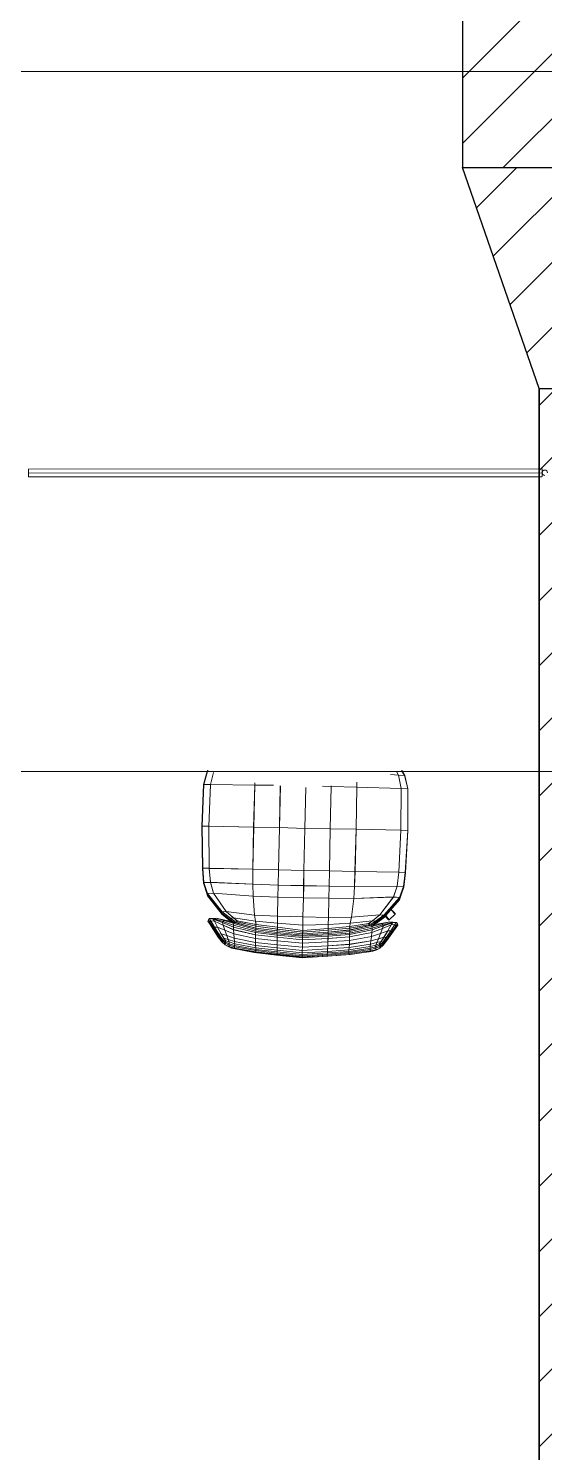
# Model space of a CAD drawing. Header units: millimetres. Extents: x -81374 to 485233, y -39075 to 157313.
# Drawn here: x 35013 to 36065, y -27478 to -24578 of the extents above; entities that cross this region are included whole.
import ezdxf
from ezdxf.enums import TextEntityAlignment as Align

# ---------------------------------------------------------------- set-up
doc = ezdxf.new("R2010")
doc.units = ezdxf.units.MM
doc.layers.add('G-IMPT', color=8, linetype='Continuous', lineweight=5)
doc.layers.add('M-HVAC ELLIPTICAL DUCT', color=6, linetype='Continuous')
doc.layers.add('M-HVAC-INSULATION', color=8, linetype='Continuous')
doc.styles.get("Standard").update_dxf_attribs({"font": 'arial.ttf'})
pattern_1 = [(45, (496839.4, -83091.07), (-66.29126, 66.29126), [])]

# ---------------------------------------------------------------- blocks, each defined once
blk = doc.blocks.new('floor plan 1')
at = {"layer": 'G-IMPT', "color": 8, "ltscale": 500}
for p, q in [((22455.4, -12618.1), (22501.6, -12611.5)), ((22455.4, -12618.1), (22463.6, -12617)), ((22460.9, -12621.3), (22504.7, -12615.3)), ((22504.8, -12613.1), (22461.1, -12618.7)), ((22463.6, -12617), (22461.1, -12618.7)), ((22504, -12611.6), (22463.6, -12617)), ((22501.6, -12611.5), (22547.1, -12608)), ((22501.6, -12611.5), (22504, -12611.6)), ((22504, -12611.6), (22548.2, -12608.1)), ((22504, -12611.6), (22504.8, -12613.1)), ((22504.5, -12617.6), (22548.3, -12614.5)), ((22504.5, -12617.6), (22504.7, -12615.3)), ((22504.7, -12615.3), (22548.5, -12612)), ((22504.7, -12615.3), (22504.8, -12613.1)), ((22504.8, -12613.1), (22548.5, -12609.7)), ((22547.1, -12608), (22599.7, -12604.5)), ((22547.1, -12608), (22548.2, -12608.1)), ((22548.1, -12617.7), (22548.3, -12614.5)), ((22599.5, -12614.8), (22548.1, -12617.7)), ((22548.2, -12608.1), (22599.7, -12604.5)), ((22548.2, -12608.1), (22548.5, -12609.7)), ((22548.3, -12614.5), (22599.6, -12611.4)), ((22548.3, -12614.5), (22548.5, -12612)), ((22599.7, -12606.2), (22548.5, -12609.7)), ((22599.6, -12608.7), (22548.5, -12612)), ((22548.5, -12612), (22548.5, -12609.7)), ((22599.4, -12619.7), (22599.5, -12614.8)), ((22599.5, -12614.8), (22599.6, -12611.4)), ((22599.5, -12614.8), (22650.7, -12619.9)), ((22599.6, -12608.7), (22599.7, -12606.2)), ((22599.6, -12611.4), (22599.6, -12608.7)), ((22599.6, -12608.7), (22650.6, -12614.2)), ((22599.6, -12611.4), (22650.6, -12616.6)), ((22599.7, -12604.5), (22652.1, -12610.2)), ((22599.7, -12604.5), (22599.7, -12606.2)), ((22599.7, -12604.5), (22651, -12610.3)), ((22599.7, -12606.2), (22650.6, -12611.8)), ((22651, -12610.3), (22650.6, -12611.8)), ((22650.6, -12614.2), (22650.6, -12611.8)), ((22694.2, -12617), (22650.6, -12611.8)), ((22694.2, -12619.3), (22650.6, -12614.2)), ((22650.6, -12616.6), (22650.6, -12614.2)), ((22650.7, -12619.9), (22650.6, -12616.6)), ((22694.3, -12621.6), (22650.6, -12616.6)), ((22652.1, -12610.2), (22651, -12610.3)), ((22695, -12615.6), (22651, -12610.3)), ((22697.5, -12615.6), (22652.1, -12610.2)), ((22695, -12615.6), (22694.2, -12617)), ((22694.2, -12619.3), (22694.2, -12617)), ((22737.5, -12624.5), (22694.2, -12617)), ((22697.5, -12615.6), (22695, -12615.6)), ((22695, -12615.6), (22735.2, -12622.8)), ((22697.5, -12615.6), (22743.3, -12624.1)), ((22427.2, -12639.7), (22416.8, -12654.1)), ((22427.2, -12642.8), (22417.2, -12657.1)), ((22418.7, -12659.7), (22428.2, -12645.6)), ((22427.2, -12639.7), (22434.8, -12630.2)), ((22427.2, -12642.8), (22434.8, -12633.3)), ((22427.2, -12642.8), (22427.2, -12639.7)), ((22428.2, -12645.6), (22427.2, -12642.8)), ((22428.2, -12645.6), (22435.2, -12636.3)), ((22432.8, -12646.4), (22428.2, -12645.6)), ((22432.8, -12646.4), (22438.6, -12637.7)), ((22444.2, -12643.4), (22432.8, -12646.4)), ((22441.6, -12624.4), (22434.8, -12630.2)), ((22441.6, -12627.5), (22434.8, -12633.3)), ((22434.8, -12633.3), (22434.8, -12630.2)), ((22435.2, -12636.3), (22434.8, -12633.3)), ((22441.8, -12630.6), (22435.2, -12636.3)), ((22438.6, -12637.7), (22435.2, -12636.3)), ((22443, -12632.9), (22438.6, -12637.7)), ((22447.5, -12635.7), (22438.6, -12637.7)), ((22439.7, -12654.4), (22444.2, -12643.4)), ((22449.8, -12621), (22441.6, -12624.4)), ((22447.8, -12621.1), (22441.6, -12624.4)), ((22449.7, -12623.9), (22441.6, -12627.5)), ((22441.6, -12627.5), (22441.6, -12624.4)), ((22441.8, -12630.6), (22441.6, -12627.5)), ((22449.8, -12626.8), (22441.8, -12630.6)), ((22443, -12632.9), (22441.8, -12630.6)), ((22449.3, -12630.5), (22443, -12632.9)), ((22444.2, -12643.4), (22447.5, -12635.7)), ((22459.7, -12639), (22444.2, -12643.4)), ((22447.5, -12635.7), (22449.3, -12630.5)), ((22460.6, -12632.2), (22447.5, -12635.7)), ((22447.8, -12621.1), (22455.4, -12618.1)), ((22449.3, -12630.5), (22449.8, -12626.8)), ((22461.1, -12627.3), (22449.3, -12630.5)), ((22449.7, -12623.9), (22449.8, -12621)), ((22460.9, -12621.3), (22449.7, -12623.9)), ((22449.8, -12626.8), (22449.7, -12623.9)), ((22455.4, -12618.1), (22449.8, -12621)), ((22461.1, -12618.7), (22449.8, -12621)), ((22461.1, -12623.9), (22449.8, -12626.8)), ((22458.5, -12647.7), (22459.7, -12639)), ((22503.1, -12639.9), (22458.5, -12647.7)), ((22459.7, -12639), (22503.4, -12632)), ((22459.7, -12639), (22460.6, -12632.2)), ((22503.8, -12625.6), (22460.6, -12632.2)), ((22460.6, -12632.2), (22461.1, -12627.3)), ((22460.9, -12621.3), (22461.1, -12618.7)), ((22461.1, -12623.9), (22460.9, -12621.3)), ((22504.5, -12617.6), (22461.1, -12623.9)), ((22461.1, -12627.3), (22504.3, -12620.8)), ((22461.1, -12627.3), (22461.1, -12623.9)), ((22503, -12647.1), (22503.1, -12639.9)), ((22503, -12647.1), (22547, -12644.1)), ((22503.1, -12639.9), (22503.4, -12632)), ((22503.1, -12639.9), (22547.2, -12636.9)), ((22503.4, -12632), (22503.8, -12625.6)), ((22503.4, -12632), (22547.4, -12628.9)), ((22503.8, -12625.6), (22504.3, -12620.8)), ((22503.8, -12625.6), (22547.8, -12622.6)), ((22504.3, -12620.8), (22504.5, -12617.6)), ((22504.3, -12620.8), (22548.1, -12617.7)), ((22547, -12644.1), (22546.9, -12648.6)), ((22546.9, -12648.6), (22598.8, -12645.7)), ((22547, -12644.1), (22547.2, -12636.9)), ((22547, -12644.1), (22598.9, -12641.4)), ((22547.2, -12636.9), (22547.4, -12628.9)), ((22547.2, -12636.9), (22599.1, -12634.2)), ((22547.4, -12628.9), (22547.8, -12622.6)), ((22599.3, -12626.1), (22547.4, -12628.9)), ((22547.8, -12622.6), (22548.1, -12617.7)), ((22547.8, -12622.6), (22599.4, -12619.7)), ((22598.9, -12641.4), (22598.8, -12645.7)), ((22598.8, -12648.4), (22598.8, -12645.7)), ((22598.8, -12645.7), (22650.6, -12650.7)), ((22598.9, -12641.4), (22599.1, -12634.2)), ((22598.9, -12641.4), (22650.7, -12646.3)), ((22599.1, -12634.2), (22599.3, -12626.1)), ((22599.1, -12634.2), (22650.8, -12639.1)), ((22599.3, -12626.1), (22599.4, -12619.7)), ((22599.3, -12626.1), (22650.9, -12631.1)), ((22599.4, -12619.7), (22650.8, -12624.7)), ((22694.4, -12624.8), (22650.7, -12619.9)), ((22650.8, -12624.7), (22650.7, -12619.9)), ((22650.8, -12639.1), (22650.7, -12646.3)), ((22650.9, -12631.1), (22650.8, -12624.7)), ((22694.6, -12629.6), (22650.8, -12624.7)), ((22650.8, -12639.1), (22650.9, -12631.1)), ((22694.7, -12643.9), (22650.8, -12639.1)), ((22694.8, -12636), (22650.9, -12631.1)), ((22694.3, -12621.6), (22694.2, -12619.3)), ((22737.7, -12627.1), (22694.2, -12619.3)), ((22694.4, -12624.8), (22694.3, -12621.6)), ((22737.4, -12629.7), (22694.3, -12621.6)), ((22694.6, -12629.6), (22694.4, -12624.8)), ((22737.2, -12633.1), (22694.4, -12624.8)), ((22694.8, -12636), (22694.6, -12629.6)), ((22737.5, -12638.1), (22694.6, -12629.6)), ((22694.7, -12643.9), (22694.6, -12651.2)), ((22694.7, -12643.9), (22694.8, -12636)), ((22739, -12653.6), (22694.7, -12643.9)), ((22738.1, -12644.8), (22694.8, -12636)), ((22743.3, -12624.1), (22735.2, -12622.8)), ((22735.2, -12622.8), (22737.5, -12624.5)), ((22737.2, -12633.1), (22737.4, -12629.7)), ((22737.5, -12638.1), (22737.2, -12633.1)), ((22737.2, -12633.1), (22748.8, -12636.8)), ((22737.4, -12629.7), (22737.7, -12627.1)), ((22737.4, -12629.7), (22748.5, -12633.1)), ((22737.7, -12627.1), (22737.5, -12624.5)), ((22737.5, -12624.5), (22748.8, -12627.3)), ((22738.1, -12644.8), (22737.5, -12638.1)), ((22737.5, -12638.1), (22750.5, -12642.1)), ((22737.7, -12627.1), (22748.8, -12630.2)), ((22739, -12653.6), (22738.1, -12644.8)), ((22738.1, -12644.8), (22753.4, -12649.9)), ((22750.8, -12627.4), (22743.3, -12624.1)), ((22743.3, -12624.1), (22748.8, -12627.3)), ((22748.5, -12633.1), (22748.8, -12630.2)), ((22748.8, -12636.8), (22748.5, -12633.1)), ((22756.4, -12637.2), (22748.5, -12633.1)), ((22748.8, -12630.2), (22748.8, -12627.3)), ((22748.8, -12627.3), (22756.8, -12631)), ((22748.8, -12630.2), (22756.7, -12634.1)), ((22750.5, -12642.1), (22748.8, -12636.8)), ((22748.8, -12636.8), (22755.1, -12639.4)), ((22753.4, -12649.9), (22750.5, -12642.1)), ((22750.5, -12642.1), (22759.2, -12644.4)), ((22750.8, -12627.4), (22756.8, -12631)), ((22755.1, -12639.4), (22756.4, -12637.2)), ((22755.1, -12639.4), (22759.2, -12644.4)), ((22756.4, -12637.2), (22756.7, -12634.1)), ((22756.4, -12637.2), (22762.7, -12643.2)), ((22756.7, -12634.1), (22756.8, -12631)), ((22756.7, -12634.1), (22763.3, -12640.2)), ((22756.8, -12631), (22763.4, -12637.1)), ((22759.2, -12644.4), (22762.7, -12643.2)), ((22764.7, -12653.3), (22759.2, -12644.4)), ((22762.7, -12643.2), (22763.3, -12640.2)), ((22769.4, -12652.7), (22762.7, -12643.2)), ((22763.3, -12640.2), (22763.4, -12637.1)), ((22770.4, -12650), (22763.3, -12640.2)), ((22770.6, -12646.9), (22763.4, -12637.1)), ((22407.9, -12666.6), (22404.6, -12670.8)), ((22405.6, -12673.8), (22404.6, -12670.8)), ((22408.7, -12669.6), (22405.6, -12673.8)), ((22407.5, -12676.5), (22405.6, -12673.8)), ((22410.5, -12672.2), (22407.5, -12676.5)), ((22416.8, -12654.1), (22407.9, -12666.6)), ((22408.7, -12669.6), (22407.9, -12666.6)), ((22417.2, -12657.1), (22408.7, -12669.6)), ((22410.5, -12672.2), (22408.7, -12669.6)), ((22418.7, -12659.7), (22410.5, -12672.2)), ((22418, -12671.4), (22410.5, -12672.2)), ((22434.2, -12669.4), (22415.4, -12675.9)), ((22418, -12671.4), (22415.4, -12675.9)), ((22434.9, -12671.7), (22416.6, -12676.7)), ((22417.2, -12657.1), (22416.8, -12654.1)), ((22418.7, -12659.7), (22417.2, -12657.1)), ((22424.9, -12659.6), (22418, -12671.4)), ((22435.8, -12664.5), (22418, -12671.4)), ((22424.9, -12659.6), (22418.7, -12659.7)), ((22437.4, -12673.9), (22421.2, -12677.6)), ((22432.8, -12646.4), (22424.9, -12659.6)), ((22439.7, -12654.4), (22424.9, -12659.6)), ((22439.6, -12674.7), (22427.6, -12676.6)), ((22433.1, -12686), (22450.1, -12673.6)), ((22456.9, -12661.2), (22434.2, -12669.4)), ((22435.8, -12664.5), (22434.2, -12669.4)), ((22434.9, -12671.7), (22434.2, -12669.4)), ((22457, -12664.8), (22434.9, -12671.7)), ((22437.4, -12673.9), (22434.9, -12671.7)), ((22439.7, -12654.4), (22435.8, -12664.5)), ((22457.4, -12656), (22435.8, -12664.5)), ((22457.6, -12668.2), (22437.4, -12673.9)), ((22437.4, -12673.9), (22439.6, -12674.7)), ((22458.2, -12671), (22439.6, -12674.7)), ((22458.5, -12647.7), (22439.7, -12654.4)), ((22449.7, -12676.3), (22457.2, -12671.2)), ((22449.7, -12676.3), (22450.1, -12673.6)), ((22451.9, -12672.2), (22450.1, -12673.6)), ((22450.1, -12673.6), (22452.1, -12672.2)), ((22450.3, -12678.9), (22459, -12673.2)), ((22463.9, -12671.8), (22452.5, -12670.3)), ((22458.2, -12671), (22452.5, -12670.3)), ((22456.4, -12679.9), (22464.1, -12674.2)), ((22501.6, -12674.9), (22456.4, -12679.9)), ((22502.9, -12651.8), (22456.9, -12661.2)), ((22457.4, -12656), (22456.9, -12661.2)), ((22457, -12664.8), (22456.9, -12661.2)), ((22457, -12664.8), (22502.8, -12655)), ((22457.6, -12668.2), (22457, -12664.8)), ((22458.5, -12670.8), (22457.3, -12667.9)), ((22457.3, -12667.9), (22458.1, -12670.5)), ((22457.4, -12656), (22503, -12647.1)), ((22457.4, -12656), (22458.5, -12647.7)), ((22502.8, -12658), (22457.6, -12668.2)), ((22458.2, -12671), (22457.6, -12668.2)), ((22458.2, -12671), (22502.7, -12661.2)), ((22459, -12673.2), (22458.2, -12670.9)), ((22463.9, -12671.8), (22458.2, -12671)), ((22458.5, -12670.9), (22459, -12673.2)), ((22464.1, -12674.2), (22459, -12673.2)), ((22463.9, -12671.8), (22461.4, -12671.4)), ((22502.8, -12664.9), (22463.9, -12671.8)), ((22464.1, -12674.2), (22463.9, -12671.8)), ((22464.1, -12674.2), (22502.8, -12668.6)), ((22499.2, -12687.1), (22501.6, -12674.9)), ((22501.6, -12674.9), (22502.8, -12668.6)), ((22501.6, -12674.9), (22546.4, -12672.6)), ((22502.7, -12661.2), (22546.8, -12657.1)), ((22502.7, -12661.2), (22502.8, -12658)), ((22502.8, -12664.9), (22502.7, -12661.2)), ((22502.8, -12655), (22546.9, -12651.4)), ((22502.8, -12655), (22502.9, -12651.8)), ((22502.8, -12658), (22546.8, -12654.1)), ((22502.8, -12658), (22502.8, -12655)), ((22502.8, -12664.9), (22546.7, -12660.7)), ((22502.8, -12668.6), (22546.6, -12664.5)), ((22502.8, -12668.6), (22502.8, -12664.9)), ((22503, -12647.1), (22502.9, -12651.8)), ((22502.9, -12651.8), (22546.9, -12648.6)), ((22546.1, -12686.9), (22546.4, -12672.6)), ((22546.4, -12672.6), (22546.6, -12664.5)), ((22546.4, -12672.6), (22598.3, -12670.8)), ((22546.6, -12664.5), (22598.5, -12660.4)), ((22546.6, -12664.5), (22546.7, -12660.7)), ((22546.7, -12660.7), (22598.6, -12656.6)), ((22546.7, -12660.7), (22546.8, -12657.1)), ((22546.8, -12654.1), (22598.7, -12650.9)), ((22546.8, -12654.1), (22546.9, -12651.4)), ((22598.7, -12653.5), (22546.8, -12657.1)), ((22546.8, -12657.1), (22546.8, -12654.1)), ((22598.8, -12648.4), (22546.9, -12651.4)), ((22546.9, -12651.4), (22546.9, -12648.6)), ((22598, -12688), (22598.3, -12670.8)), ((22598.3, -12670.8), (22598.5, -12660.4)), ((22598.3, -12670.8), (22650.1, -12674.8)), ((22598.5, -12660.4), (22598.6, -12656.6)), ((22598.5, -12660.4), (22650.2, -12666.7)), ((22598.6, -12656.6), (22598.7, -12653.5)), ((22598.6, -12656.6), (22650.3, -12662.8)), ((22598.7, -12650.9), (22598.8, -12648.4)), ((22598.7, -12653.5), (22598.7, -12650.9)), ((22598.7, -12650.9), (22650.5, -12656.3)), ((22598.7, -12653.5), (22650.4, -12659.3)), ((22598.8, -12648.4), (22650.5, -12653.6)), ((22649.8, -12689.1), (22650.1, -12674.8)), ((22650.1, -12674.8), (22650.2, -12666.7)), ((22694.8, -12678.9), (22650.1, -12674.8)), ((22650.3, -12662.8), (22650.2, -12666.7)), ((22693.8, -12672.6), (22650.2, -12666.7)), ((22650.3, -12662.8), (22650.4, -12659.3)), ((22693.9, -12668.9), (22650.3, -12662.8)), ((22650.4, -12659.3), (22650.5, -12656.3)), ((22694.2, -12665.2), (22650.4, -12659.3)), ((22650.5, -12653.6), (22650.6, -12650.7)), ((22694.4, -12659), (22650.5, -12653.6)), ((22650.5, -12656.3), (22650.5, -12653.6)), ((22694.3, -12662), (22650.5, -12656.3)), ((22650.7, -12646.3), (22650.6, -12650.7)), ((22694.5, -12655.8), (22650.6, -12650.7)), ((22694.6, -12651.2), (22650.7, -12646.3)), ((22693.9, -12668.9), (22693.8, -12672.6)), ((22694.8, -12678.9), (22693.8, -12672.6)), ((22732.2, -12679.8), (22693.8, -12672.6)), ((22693.9, -12668.9), (22694.2, -12665.2)), ((22732.5, -12677.5), (22693.9, -12668.9)), ((22694.2, -12665.2), (22694.3, -12662)), ((22738.3, -12676.8), (22694.2, -12665.2)), ((22694.3, -12662), (22694.4, -12659)), ((22739, -12674.1), (22694.3, -12662)), ((22694.4, -12659), (22694.5, -12655.8)), ((22739.7, -12670.8), (22694.4, -12659)), ((22694.6, -12651.2), (22694.5, -12655.8)), ((22740, -12667.2), (22694.5, -12655.8)), ((22739.7, -12661.9), (22694.6, -12651.2)), ((22738, -12676.7), (22739.3, -12673.9)), ((22738.3, -12676.8), (22739, -12674.1)), ((22739.3, -12673.9), (22738.4, -12676.4)), ((22739.7, -12661.9), (22739, -12653.6)), ((22739, -12653.6), (22757.5, -12661.1)), ((22739, -12674.1), (22739.7, -12670.8)), ((22739, -12674.1), (22758.9, -12680.7)), ((22739.7, -12661.9), (22761, -12671.3)), ((22739.7, -12661.9), (22740, -12667.2)), ((22739.7, -12670.8), (22740, -12667.2)), ((22739.7, -12670.8), (22761.6, -12678.6)), ((22740, -12667.2), (22762.3, -12676.3)), ((22757.5, -12661.1), (22753.4, -12649.9)), ((22753.4, -12649.9), (22764.7, -12653.3)), ((22761, -12671.3), (22757.5, -12661.1)), ((22757.5, -12661.1), (22772, -12666.9)), ((22761, -12671.3), (22778.4, -12679)), ((22761, -12671.3), (22762.3, -12676.3)), ((22764.7, -12653.3), (22769.4, -12652.7)), ((22764.7, -12653.3), (22772, -12666.9)), ((22769.4, -12652.7), (22770.4, -12650)), ((22778.3, -12667.3), (22769.4, -12652.7)), ((22770.4, -12650), (22770.6, -12646.9)), ((22770.4, -12650), (22779.8, -12664.7)), ((22780.4, -12661.7), (22770.6, -12646.9)), ((22772, -12666.9), (22778.4, -12679)), ((22772, -12666.9), (22778.3, -12667.3)), ((22778.3, -12667.3), (22779.8, -12664.7)), ((22785.9, -12680.1), (22778.3, -12667.3)), ((22779.8, -12664.7), (22780.4, -12661.7)), ((22779.8, -12664.7), (22787.8, -12677.6)), ((22780.4, -12661.7), (22788.8, -12674.6)), ((22787.9, -12677.4), (22788.8, -12674.6)), ((22788.8, -12674.6), (22791.8, -12678.9)), ((22400.7, -12725.1), (22432.5, -12688.5)), ((22401.3, -12727.3), (22433.1, -12691.1)), ((22401.4, -12722.8), (22433.1, -12686)), ((22415.4, -12675.9), (22407.5, -12676.5)), ((22408.9, -12676.7), (22407.5, -12676.5)), ((22421.2, -12677.6), (22408.9, -12676.7)), ((22416.6, -12676.7), (22408.9, -12676.7)), ((22410.1, -12693.7), (22422.4, -12681.9)), ((22410.1, -12693.7), (22410.2, -12694.7)), ((22418.7, -12702.7), (22410.1, -12693.7)), ((22410.1, -12693.7), (22418.7, -12702.7)), ((22418.3, -12703.2), (22410.2, -12694.7)), ((22441.3, -12692), (22413.4, -12728.4)), ((22416.6, -12676.7), (22415.4, -12675.9)), ((22416.6, -12676.7), (22421.2, -12677.6)), ((22421.2, -12677.6), (22427.6, -12676.6)), ((22422.4, -12681.9), (22423.4, -12682.1)), ((22429.9, -12689.7), (22422.4, -12681.9)), ((22429.3, -12690.5), (22422.4, -12681.9)), ((22430.3, -12689.3), (22423.4, -12682.1)), ((22430.3, -12689.3), (22423.4, -12682.1)), ((22432.5, -12688.5), (22449.7, -12676.3)), ((22432.5, -12688.5), (22433.1, -12686)), ((22433.1, -12691.1), (22432.5, -12688.5)), ((22433.1, -12691.1), (22450.3, -12678.9)), ((22441.3, -12692), (22433.1, -12691.1)), ((22441.3, -12692), (22456.4, -12679.9)), ((22441.3, -12692), (22499.2, -12687.1)), ((22450.3, -12678.9), (22449.7, -12676.3)), ((22456.4, -12679.9), (22450.3, -12678.9)), ((22494.5, -12725.6), (22499.2, -12687.1)), ((22499.2, -12687.1), (22546.1, -12686.9)), ((22545.3, -12725.8), (22546.1, -12686.9)), ((22546.1, -12686.9), (22598, -12688)), ((22598, -12688), (22597.1, -12726.8)), ((22598, -12688), (22649.8, -12689.1)), ((22649.8, -12689.1), (22649, -12728)), ((22696.7, -12691.2), (22649.8, -12689.1)), ((22696.7, -12691.2), (22694.8, -12678.9)), ((22739.7, -12685.9), (22694.8, -12678.9)), ((22754.3, -12698.6), (22696.7, -12691.2)), ((22696.7, -12691.2), (22699.7, -12729.9)), ((22732.2, -12679.8), (22732.5, -12677.5)), ((22732.2, -12679.8), (22737.4, -12679)), ((22739.7, -12685.9), (22732.2, -12679.8)), ((22732.5, -12677.5), (22744, -12676.4)), ((22732.5, -12677.5), (22738.3, -12676.8)), ((22732.5, -12677.5), (22735, -12677.1)), ((22737.4, -12679), (22738, -12676.7)), ((22737.4, -12679), (22738.3, -12676.8)), ((22745.8, -12685.1), (22737.4, -12679)), ((22738.3, -12676.8), (22744, -12676.4)), ((22738.3, -12676.8), (22756.8, -12681.4)), ((22746.5, -12682.5), (22739.3, -12677.1)), ((22739.7, -12685.9), (22745.8, -12685.1)), ((22754.3, -12698.6), (22739.7, -12685.9)), ((22746.2, -12679.8), (22744.3, -12678.3)), ((22744.5, -12678.4), (22746.2, -12679.8)), ((22745.8, -12685.1), (22746.5, -12682.5)), ((22762.6, -12698), (22745.8, -12685.1)), ((22762.7, -12692.9), (22746.2, -12679.8)), ((22746.5, -12682.5), (22746.2, -12679.8)), ((22763.2, -12695.5), (22746.5, -12682.5)), ((22754.3, -12698.6), (22762.6, -12698)), ((22754.3, -12698.6), (22780.6, -12736.1)), ((22756.8, -12681.4), (22758.9, -12680.7)), ((22756.8, -12681.4), (22768.6, -12683.8)), ((22758.9, -12680.7), (22761.6, -12678.6)), ((22758.9, -12680.7), (22775, -12685)), ((22761.6, -12678.6), (22762.3, -12676.3)), ((22761.6, -12678.6), (22779.6, -12684.4)), ((22762.3, -12676.3), (22780.9, -12683.6)), ((22762.6, -12698), (22763.2, -12695.5)), ((22792.8, -12735.6), (22762.6, -12698)), ((22792.9, -12731), (22762.7, -12692.9)), ((22763.2, -12695.5), (22762.7, -12692.9)), ((22793.5, -12733.3), (22763.2, -12695.5)), ((22775, -12685), (22768.6, -12683.8)), ((22779.6, -12684.4), (22775, -12685)), ((22775, -12685), (22787.3, -12684.6)), ((22778.4, -12679), (22785.9, -12680.1)), ((22778.4, -12679), (22780.9, -12683.6)), ((22779.6, -12684.4), (22780.9, -12683.6)), ((22779.6, -12684.4), (22787.3, -12684.6)), ((22780.9, -12683.6), (22788.7, -12684.5)), ((22785.9, -12680.1), (22787.8, -12677.6)), ((22785.9, -12680.1), (22788.7, -12684.5)), ((22787.3, -12684.6), (22788.7, -12684.5)), ((22787.8, -12677.6), (22790.8, -12681.9)), ((22788.7, -12684.5), (22790.8, -12681.9)), ((22790.8, -12681.9), (22791.8, -12678.9)), ((22400.7, -12725.1), (22392.7, -12748.2)), ((22393.2, -12749.5), (22401.3, -12727.3)), ((22401.4, -12722.8), (22393.3, -12746.9)), ((22400.7, -12725.1), (22393.3, -12746.9)), ((22400.7, -12725.1), (22401.4, -12722.8)), ((22401.3, -12727.3), (22400.7, -12725.1)), ((22413.4, -12728.4), (22401.3, -12727.3)), ((22413.4, -12728.4), (22406.3, -12750.3)), ((22413.4, -12728.4), (22494.5, -12725.6)), ((22494.5, -12725.6), (22493, -12749.9)), ((22494.5, -12725.6), (22545.3, -12725.8)), ((22545.3, -12725.8), (22544.8, -12750.6)), ((22545.3, -12725.8), (22597.1, -12726.8)), ((22597.1, -12726.8), (22596.6, -12751.5)), ((22597.1, -12726.8), (22649, -12728)), ((22649, -12728), (22648.4, -12752.8)), ((22699.7, -12729.9), (22649, -12728)), ((22699.7, -12729.9), (22780.6, -12736.1)), ((22699.7, -12729.9), (22700.2, -12754.3)), ((22799.9, -12755.4), (22792.9, -12731)), ((22793.5, -12733.3), (22792.9, -12731)), ((22389, -12777.9), (22392.7, -12748.2)), ((22389.4, -12778.2), (22393.2, -12749.5)), ((22393.2, -12749.5), (22392.7, -12748.2)), ((22406.3, -12750.3), (22393.2, -12749.5)), ((22402.8, -12778.7), (22406.3, -12750.3)), ((22406.3, -12750.3), (22493, -12749.9)), ((22492, -12780.5), (22493, -12749.9)), ((22493, -12749.9), (22544.8, -12750.6)), ((22544.1, -12781.5), (22544.8, -12750.6)), ((22544.8, -12750.6), (22596.6, -12751.5)), ((22596, -12782.3), (22596.6, -12751.5)), ((22596.6, -12751.5), (22648.4, -12752.8)), ((22647.8, -12783.7), (22648.4, -12752.8)), ((22700.2, -12754.3), (22648.4, -12752.8)), ((22700, -12784.8), (22700.2, -12754.3)), ((22700.2, -12754.3), (22786.9, -12758.3)), ((22780.6, -12736.1), (22792.8, -12735.6)), ((22780.6, -12736.1), (22786.9, -12758.3)), ((22786.9, -12758.3), (22799.9, -12758)), ((22789.2, -12786.8), (22786.9, -12758.3)), ((22792.8, -12735.6), (22793.5, -12733.3)), ((22799.9, -12758), (22792.8, -12735.6)), ((22793.5, -12733.3), (22800.5, -12756.7)), ((22793.5, -12733.3), (22799.9, -12755.4)), ((22799.9, -12758), (22800.5, -12756.7)), ((22802.5, -12786.9), (22799.9, -12758)), ((22803, -12786.6), (22800.5, -12756.7)), ((22384, -12864.1), (22389, -12777.9)), ((22384.5, -12864.1), (22389.4, -12778.2)), ((22389.4, -12778.2), (22389, -12777.9)), ((22402.8, -12778.7), (22389.4, -12778.2)), ((22398.2, -12864.4), (22402.8, -12778.7)), ((22402.8, -12778.7), (22492, -12780.5)), ((22489.8, -12866.4), (22492, -12780.5)), ((22492, -12780.5), (22544.1, -12781.5)), ((22542.3, -12867.5), (22544.1, -12781.5)), ((22544.1, -12781.5), (22596, -12782.3)), ((22596, -12782.3), (22594.2, -12868.2)), ((22596, -12782.3), (22647.8, -12783.7)), ((22646, -12869.7), (22647.8, -12783.7)), ((22700, -12784.8), (22647.8, -12783.7)), ((22698.5, -12870.8), (22700, -12784.8)), ((22789.2, -12786.8), (22700, -12784.8)), ((22790.1, -12872.6), (22789.2, -12786.8)), ((22789.2, -12786.8), (22802.5, -12786.9)), ((22802.5, -12786.9), (22803, -12786.6)), ((22803.9, -12872.9), (22802.5, -12786.9)), ((22804.4, -12872.9), (22803, -12786.6)), ((22384.1, -12948.8), (22384, -12864.1)), ((22384.5, -12864.1), (22384, -12864.1)), ((22398.2, -12864.4), (22384.5, -12864.1)), ((22384.6, -12948.8), (22384.5, -12864.1)), ((22398.1, -12949.3), (22398.2, -12864.4)), ((22398.2, -12864.4), (22489.8, -12866.4)), ((22488.2, -12952.2), (22489.8, -12866.4)), ((22489.8, -12866.4), (22542.3, -12867.5)), ((22540.5, -12953.6), (22542.3, -12867.5)), ((22542.3, -12867.5), (22594.2, -12868.2)), ((22592.4, -12951.6), (22594.2, -12868.2)), ((22646, -12869.7), (22594.2, -12868.2)), ((22644.2, -12954.9), (22646, -12869.7)), ((22698.5, -12870.8), (22646, -12869.7)), ((22696.5, -12956.5), (22698.5, -12870.8)), ((22790.1, -12872.6), (22698.5, -12870.8)), ((22786.6, -12957.4), (22790.1, -12872.6)), ((22790.1, -12872.6), (22803.9, -12872.9)), ((22800.2, -12957.5), (22803.9, -12872.9)), ((22800.7, -12957.5), (22804.4, -12872.9)), ((22803.9, -12872.9), (22804.4, -12872.9)), ((22384.1, -12948.8), (22390.4, -12975.6)), ((22384.6, -12948.8), (22384.1, -12948.8)), ((22398.1, -12949.3), (22384.6, -12948.8)), ((22390.9, -12975.6), (22384.6, -12948.8)), ((22398.1, -12949.3), (22403.6, -12976.6)), ((22398.1, -12949.3), (22488.2, -12952.2)), ((22488.2, -12952.2), (22488.3, -12962)), ((22488.2, -12952.2), (22540.5, -12953.6)), ((22540.5, -12953.6), (22540.5, -12955.1)), ((22540.5, -12953.6), (22558.1, -12953.9)), ((22696.5, -12956.5), (22658.1, -12956)), ((22696.5, -12956.5), (22696.3, -12961)), ((22786.6, -12957.4), (22696.5, -12956.5)), ((22786.6, -12957.4), (22780.6, -12982.1)), ((22786.6, -12957.4), (22800.2, -12957.5)), ((22792.7, -12984.1), (22800.2, -12957.5)), ((22800.7, -12957.5), (22793.2, -12984.1)), ((22800.2, -12957.5), (22800.7, -12957.5)), ((21605.8, -12984.2), (23682.5, -12984.2)), ((22390.4, -12975.6), (22396.6, -12986.3)), ((22390.9, -12975.6), (22390.4, -12975.6)), ((22403.6, -12976.6), (22390.9, -12975.6)), ((22390.9, -12975.6), (22397, -12986.2)), ((22403.6, -12976.6), (22419.8, -12977.7)), ((22403.6, -12976.6), (22406.5, -12982.6)), ((22786.5, -12984.3), (22792.7, -12984.1)), ((22791.4, -12986.1), (22792.7, -12984.1)), ((22793.2, -12984.1), (22791.8, -12986.3)), ((22792.7, -12984.1), (22793.2, -12984.1)), ((22110.4, -13585.4), (22110.4, -13591.7)), ((22110.4, -13591.7), (22110.4, -13585.4)), ((22110.4, -13593.6), (22110.4, -13599.8)), ((22110.4, -13599.8), (22110.4, -13593.6)), ((23156.8, -13583.9), (22111.3, -13584.5)), ((23156.8, -13583.9), (22111.3, -13584.5)), ((22111.3, -13592.6), (23156.8, -13592)), ((22111.3, -13600.7), (23156.8, -13600.1)), ((22111.3, -13600.7), (23156.8, -13600.1)), ((23157.7, -13591.1), (23157.7, -13584.8)), ((23157.7, -13591.1), (23157.7, -13584.8)), ((23157.7, -13599.2), (23157.7, -13592.9)), ((23157.7, -13599.2), (23157.7, -13592.9)), ((19603.5, -14409.6), (25687.9, -14409.6))]:
    blk.add_line(p, q, dxfattribs=at)
for centre, radius, start, end in [((30901.2, -15868.2), 12777.8, 49.90697, 259.60318), ((22104.9, -13592.6), 5.41, 180.0329, 90.0329), ((22111.3, -13585.4), 0.902, 90.0329, 180.0329), ((22111.3, -13585.4), 0.902, 90.0329, 180.0329), ((22111.3, -13591.7), 0.949, 180.0329, 270.0329), ((22111.3, -13591.7), 0.949, 180.0329, 270.0329), ((22111.3, -13593.6), 0.949, 90.0329, 180.0329), ((22111.3, -13593.6), 0.949, 90.0329, 180.0329), ((22111.3, -13599.8), 0.902, 180.0329, 270.0329), ((22111.3, -13599.8), 0.902, 180.0329, 270.0329), ((23156.8, -13584.8), 0.902, 0.0329, 90.0329), ((23156.8, -13584.8), 0.902, 0.0329, 90.0329), ((23156.8, -13591.1), 0.935, 270.0329, 0.0329), ((23156.8, -13591.1), 0.935, 270.0329, 0.0329), ((23156.8, -13592.9), 0.935, 0.0329, 90.0329), ((23156.8, -13592.9), 0.935, 0.0329, 90.0329), ((23156.8, -13599.2), 0.894, 270.0329, 0.0329), ((23156.8, -13599.2), 0.894, 270.0329, 0.0329)]:
    blk.add_arc(centre, radius, start, end, dxfattribs=at)
for rotation, p in [(359.9992, (39680.6, -4989.6, 0)), (359.9992, (35886.7, -10139.3, 0)), (270.0008, (28873.3, -20643.5, 0)), (359.9992, (11975.3, -26935.4, 0)), (359.9992, (15267.6, -26935.4, 0)), (359.9992, (26686.3, -26987.7, 0)), (270.0008, (15861.1, -28615, 0)), (89.9992, (23697.8, -33300.6, 0)), (89.9992, (23597.9, -35337.7, 0)), (89.9992, (23597.9, -37388.3, 0)), (359.9992, (13750.4, -37781.5, 0)), (89.9992, (23697.8, -40746.8, 0)), (89.9992, (23597.8, -44302.5, 0)), (89.9992, (23597.8, -46399.1, 0)), (89.9992, (23697.8, -48339.8, 0)), (89.9992, (23697.8, -54280, 0)), (359.9992, (27418.1, -55702.4, 0)), (89.9992, (9671.9, -65856.5, 0)), (359.9992, (4684.1, -67403.4, 0)), (359.9992, (8737.2, -67403.4, 0))]:
    blk.add_attdef('PARTITIONTYPE', text='', height=200, rotation=rotation, dxfattribs=at).set_placement(p, align=Align.MIDDLE_CENTER)
blk = doc.blocks.new('Steelcase EMEA Bolia - Mood Dining Chair - scx_bolia_d3_ancilary_mood_leg_18ba0357-414835-Level 1')
at = {"layer": 'G-IMPT'}
for p, q in [((-180, 167.4), (-167.9, 179.5)), ((-167.9, 179.5), (-166.8, 179.3)), ((-160.2, 171.8), (-167.9, 179.5)), ((-160.8, 171), (-167.9, 179.5)), ((-159.8, 172.2), (-166.8, 179.3)), ((-159.8, 172.2), (-166.8, 179.3)), ((-180, 167.4), (-179.8, 166.3)), ((-171.1, 158.5), (-180, 167.4)), ((-180, 167.4), (-171.2, 158.5)), ((-171.5, 158.1), (-179.8, 166.3))]:
    blk.add_line(p, q, dxfattribs=at)
blk = doc.blocks.new('Steelcase EMEA Bolia - Mood Dining Chair - scx_bolia_d3_ancilary_mood_back_18ba0357-V156-Level 1')
at = {"layer": 'G-IMPT'}
for p, q in [((-149.9, 237.3), (-156.6, 231.3)), ((-149.8, 234.2), (-156.5, 228.2)), ((-141.8, 240.9), (-149.9, 237.3)), ((-143.8, 240.8), (-149.9, 237.3)), ((-149.8, 234.2), (-149.9, 237.3)), ((-141.8, 238), (-149.8, 234.2)), ((-149.5, 231.2), (-149.8, 234.2)), ((-141.6, 235.1), (-149.5, 231.2)), ((-143.8, 240.8), (-136.3, 243.9)), ((-142, 231.4), (-141.6, 235.1)), ((-130.3, 234.8), (-142, 231.4)), ((-136.3, 243.9), (-141.8, 240.9)), ((-130.5, 243.4), (-141.8, 240.9)), ((-141.8, 238), (-141.8, 240.9)), ((-130.6, 240.8), (-141.8, 238)), ((-141.6, 235.1), (-141.8, 238)), ((-130.5, 238.2), (-141.6, 235.1)), ((-136.3, 243.9), (-90.2, 251.5)), ((-136.3, 243.9), (-128.1, 245.1)), ((-87.6, 237.4), (-130.7, 229.9)), ((-130.7, 229.9), (-130.3, 234.8)), ((-130.6, 240.8), (-87, 247.7)), ((-130.6, 240.8), (-130.5, 243.4)), ((-130.5, 238.2), (-130.6, 240.8)), ((-87, 250), (-130.5, 243.4)), ((-87.1, 245.4), (-130.5, 238.2)), ((-128.1, 245.1), (-130.5, 243.4)), ((-130.3, 234.8), (-130.5, 238.2)), ((-130.3, 234.8), (-87.3, 242.2)), ((-87.8, 251.5), (-128.1, 245.1)), ((-90.2, 251.5), (-44.7, 255.9)), ((-90.2, 251.5), (-87.8, 251.5)), ((-87.9, 231), (-87.6, 237.4)), ((-87.9, 231), (-44, 235)), ((-87.8, 251.5), (-43.7, 255.8)), ((-87.8, 251.5), (-87, 250)), ((-87.6, 237.4), (-87.3, 242.2)), ((-87.6, 237.4), (-43.8, 241.4)), ((-87.3, 242.2), (-43.6, 246.2)), ((-87.3, 242.2), (-87.1, 245.4)), ((-87.1, 245.4), (-43.4, 249.5)), ((-87.1, 245.4), (-87, 247.7)), ((-87, 250), (-43.3, 254.3)), ((-87, 247.7), (-43.3, 251.9)), ((-87, 247.7), (-87, 250)), ((-44.7, 255.9), (7.8, 260.5)), ((-44.7, 255.9), (-43.7, 255.8)), ((-44.1, 227.1), (-44, 235)), ((-44, 235), (-43.8, 241.4)), ((7.8, 238.9), (-44, 235)), ((-43.8, 241.4), (-43.6, 246.2)), ((-43.8, 241.4), (7.8, 245.4)), ((-43.7, 255.8), (7.8, 260.5)), ((-43.7, 255.8), (-43.3, 254.3)), ((7.8, 250.3), (-43.6, 246.2)), ((-43.6, 246.2), (-43.4, 249.5)), ((-43.4, 249.5), (7.8, 253.7)), ((-43.4, 249.5), (-43.3, 251.9)), ((7.8, 258.8), (-43.3, 254.3)), ((7.8, 256.3), (-43.3, 251.9)), ((-43.3, 251.9), (-43.3, 254.3)), ((7.8, 260.5), (60.3, 255.9)), ((7.8, 260.5), (7.8, 258.8)), ((7.8, 260.5), (59.2, 255.8)), ((7.8, 256.3), (7.8, 258.8)), ((7.8, 258.8), (58.8, 254.3)), ((7.8, 253.7), (7.8, 256.3)), ((7.8, 256.3), (58.8, 251.9)), ((7.8, 250.3), (7.8, 253.7)), ((7.8, 253.7), (58.9, 249.5)), ((7.8, 245.4), (7.8, 250.3)), ((7.8, 250.3), (59.1, 246.2)), ((7.8, 238.9), (7.8, 245.4)), ((7.8, 245.4), (59.3, 241.4)), ((7.8, 230.9), (7.8, 238.9)), ((7.8, 238.9), (59.5, 235)), ((59.2, 255.8), (58.8, 254.3)), ((58.8, 251.9), (58.8, 254.3)), ((102.5, 250), (58.8, 254.3)), ((102.6, 247.7), (58.8, 251.9)), ((58.9, 249.5), (58.8, 251.9)), ((59.1, 246.2), (58.9, 249.5)), ((102.7, 245.4), (58.9, 249.5)), ((102.8, 242.2), (59.1, 246.2)), ((59.3, 241.4), (59.1, 246.2)), ((60.3, 255.9), (59.2, 255.8)), ((103.3, 251.5), (59.2, 255.8)), ((59.5, 235), (59.3, 241.4)), ((103.2, 237.4), (59.3, 241.4)), ((103.5, 231), (59.5, 235)), ((59.6, 227.1), (59.5, 235)), ((105.7, 251.5), (60.3, 255.9)), ((103.3, 251.5), (102.5, 250)), ((102.6, 247.7), (102.5, 250)), ((146, 243.4), (102.5, 250)), ((102.7, 245.4), (102.6, 247.7)), ((146.2, 240.8), (102.6, 247.7)), ((102.8, 242.2), (102.7, 245.4)), ((146, 238.2), (102.7, 245.4)), ((103.2, 237.4), (102.8, 242.2)), ((145.9, 234.8), (102.8, 242.2)), ((103.5, 231), (103.2, 237.4)), ((146.2, 229.9), (103.2, 237.4)), ((105.7, 251.5), (103.3, 251.5)), ((103.3, 251.5), (143.6, 245.1)), ((105.7, 251.5), (151.8, 243.9)), ((151.8, 243.9), (143.6, 245.1)), ((143.6, 245.1), (146, 243.4)), ((145.9, 234.8), (146, 238.2)), ((146.2, 229.9), (145.9, 234.8)), ((145.9, 234.8), (157.5, 231.4)), ((146.2, 240.8), (146, 243.4)), ((146, 243.4), (157.3, 240.9)), ((146, 238.2), (146.2, 240.8)), ((146, 238.2), (157.1, 235.1)), ((146.2, 240.8), (157.3, 238)), ((159.3, 240.8), (151.8, 243.9)), ((151.8, 243.9), (157.3, 240.9)), ((157.1, 235.1), (157.3, 238)), ((157.5, 231.4), (157.1, 235.1)), ((165.1, 231.2), (157.1, 235.1)), ((157.3, 238), (157.3, 240.9)), ((157.3, 240.9), (165.4, 237.3)), ((157.3, 238), (165.3, 234.2)), ((159.3, 240.8), (165.4, 237.3)), ((165.1, 231.2), (165.3, 234.2)), ((165.3, 234.2), (165.4, 237.3)), ((165.3, 234.2), (172.1, 228.2)), ((165.4, 237.3), (172.1, 231.3)), ((-174.1, 207.1), (-182.7, 194.4)), ((-173.6, 204.1), (-181.8, 191.4)), ((-164, 221.7), (-174.1, 207.1)), ((-173.6, 204.1), (-174.1, 207.1)), ((-163.9, 218.7), (-173.6, 204.1)), ((-172.1, 201.5), (-173.6, 204.1)), ((-172.1, 201.5), (-162.9, 215.9)), ((-158.2, 215.2), (-165.8, 201.8)), ((-151.1, 207.3), (-165.8, 201.8)), ((-164, 221.7), (-156.6, 231.3)), ((-163.9, 218.7), (-164, 221.7)), ((-163.9, 218.7), (-156.5, 228.2)), ((-162.9, 215.9), (-163.9, 218.7)), ((-162.9, 215.9), (-156, 225.2)), ((-158.2, 215.2), (-162.9, 215.9)), ((-158.2, 215.2), (-152.6, 224)), ((-146.9, 218.3), (-158.2, 215.2)), ((-156.5, 228.2), (-156.6, 231.3)), ((-156, 225.2), (-156.5, 228.2)), ((-149.5, 231.2), (-156, 225.2)), ((-152.6, 224), (-156, 225.2)), ((-151.1, 207.3), (-154.9, 197.1)), ((-133.4, 206.1), (-154.9, 197.1)), ((-148.3, 228.9), (-152.6, 224)), ((-143.8, 226.1), (-152.6, 224)), ((-151.1, 207.3), (-146.9, 218.3)), ((-132.5, 214.3), (-151.1, 207.3)), ((-148.3, 228.9), (-149.5, 231.2)), ((-142, 231.4), (-148.3, 228.9)), ((-146.9, 218.3), (-143.8, 226.1)), ((-131.4, 223.1), (-146.9, 218.3)), ((-143.8, 226.1), (-142, 231.4)), ((-130.7, 229.9), (-143.8, 226.1)), ((-88, 211.2), (-133.8, 200.8)), ((-133.4, 206.1), (-133.8, 200.8)), ((-133.6, 197.2), (-88, 208)), ((-133.4, 206.1), (-88, 215.9)), ((-133.4, 206.1), (-132.5, 214.3)), ((-88, 205), (-133, 193.8)), ((-88, 223.1), (-132.5, 214.3)), ((-132.5, 214.3), (-131.4, 223.1)), ((-131.4, 223.1), (-87.9, 231)), ((-131.4, 223.1), (-130.7, 229.9)), ((-88, 223.1), (-87.9, 231)), ((-88, 223.1), (-44.1, 227.1)), ((-88, 215.9), (-88, 223.1)), ((-88, 215.9), (-44.1, 219.8)), ((-88, 215.9), (-88, 211.2)), ((-88, 211.2), (-44.1, 215.4)), ((-88, 208), (-44.1, 212.5)), ((-88, 208), (-88, 211.2)), ((-88, 205), (-44.1, 209.8)), ((-88, 205), (-88, 208)), ((-88, 201.8), (-44.1, 206.8)), ((-88, 201.8), (-88, 205)), ((-87.8, 198.1), (-44.1, 203.3)), ((-44.1, 227.1), (7.8, 230.9)), ((-44.1, 219.8), (-44.1, 227.1)), ((-44.1, 219.8), (7.8, 223.6)), ((-44.1, 219.8), (-44.1, 215.4)), ((-44.1, 215.4), (7.8, 219.4)), ((7.8, 216.7), (-44.1, 212.5)), ((-44.1, 212.5), (-44.1, 215.4)), ((-44.1, 209.8), (7.8, 214.2)), ((-44.1, 209.8), (-44.1, 212.5)), ((7.8, 211.5), (-44.1, 206.8)), ((-44.1, 206.8), (-44.1, 209.8)), ((-44.1, 203.3), (7.8, 208.4)), ((-44.1, 203.3), (-44.1, 206.8)), ((-44.1, 199.4), (7.8, 204.6)), ((-44.1, 199.4), (-44.1, 203.3)), ((7.8, 223.6), (7.8, 230.9)), ((7.8, 230.9), (59.6, 227.1)), ((7.8, 223.6), (7.8, 219.4)), ((7.8, 223.6), (59.6, 219.8)), ((7.8, 216.7), (7.8, 219.4)), ((7.8, 219.4), (59.6, 215.4)), ((7.8, 214.2), (7.8, 216.7)), ((7.8, 216.7), (59.6, 212.5)), ((7.8, 211.5), (7.8, 214.2)), ((7.8, 214.2), (59.6, 209.8)), ((7.8, 208.4), (7.8, 211.5)), ((7.8, 211.5), (59.6, 206.8)), ((7.8, 204.6), (7.8, 208.4)), ((7.8, 208.4), (59.6, 203.3)), ((7.8, 194.2), (7.8, 204.6)), ((7.8, 204.6), (59.6, 199.4)), ((103.6, 223.1), (59.6, 227.1)), ((59.6, 227.1), (59.6, 219.8)), ((103.6, 215.9), (59.6, 219.8)), ((59.6, 219.8), (59.6, 215.4)), ((59.6, 212.5), (59.6, 215.4)), ((103.6, 211.2), (59.6, 215.4)), ((103.6, 208), (59.6, 212.5)), ((59.6, 209.8), (59.6, 212.5)), ((59.6, 206.8), (59.6, 209.8)), ((103.6, 205), (59.6, 209.8)), ((103.5, 201.8), (59.6, 206.8)), ((59.6, 203.3), (59.6, 206.8)), ((103.3, 198.1), (59.6, 203.3)), ((59.6, 203.3), (59.6, 199.4)), ((103.6, 223.1), (103.5, 231)), ((147, 223.1), (103.5, 231)), ((103.5, 201.8), (103.6, 205)), ((148, 214.3), (103.6, 223.1)), ((103.6, 223.1), (103.6, 215.9)), ((149, 206.1), (103.6, 215.9)), ((103.6, 215.9), (103.6, 211.2)), ((103.6, 208), (103.6, 211.2)), ((149.3, 200.8), (103.6, 211.2)), ((103.6, 205), (103.6, 208)), ((149.2, 197.2), (103.6, 208)), ((148.5, 193.8), (103.6, 205)), ((147, 223.1), (146.2, 229.9)), ((146.2, 229.9), (159.3, 226.1)), ((148, 214.3), (147, 223.1)), ((147, 223.1), (162.4, 218.3)), ((149, 206.1), (148, 214.3)), ((148, 214.3), (166.7, 207.3)), ((149, 206.1), (170.4, 197.1)), ((149, 206.1), (149.3, 200.8)), ((159.3, 226.1), (157.5, 231.4)), ((157.5, 231.4), (163.9, 228.9)), ((162.4, 218.3), (159.3, 226.1)), ((159.3, 226.1), (168.1, 224)), ((166.7, 207.3), (162.4, 218.3)), ((162.4, 218.3), (173.7, 215.2)), ((163.9, 228.9), (165.1, 231.2)), ((163.9, 228.9), (168.1, 224)), ((165.1, 231.2), (171.5, 225.2)), ((170.4, 197.1), (166.7, 207.3)), ((166.7, 207.3), (181.4, 201.8)), ((168.1, 224), (171.5, 225.2)), ((173.7, 215.2), (168.1, 224)), ((171.5, 225.2), (172.1, 228.2)), ((178.4, 215.9), (171.5, 225.2)), ((179.5, 221.7), (172.1, 231.3)), ((172.1, 228.2), (172.1, 231.3)), ((179.4, 218.7), (172.1, 228.2)), ((173.7, 215.2), (178.4, 215.9)), ((173.7, 215.2), (181.4, 201.8)), ((178.4, 215.9), (179.4, 218.7)), ((187.6, 201.5), (178.4, 215.9)), ((179.4, 218.7), (179.5, 221.7)), ((179.4, 218.7), (189.1, 204.1)), ((189.6, 207.1), (179.5, 221.7)), ((187.6, 201.5), (189.1, 204.1)), ((189.1, 204.1), (189.6, 207.1)), ((189.1, 204.1), (197.4, 191.4)), ((189.6, 207.1), (198.3, 194.4)), ((-188, 138.1), (-157.1, 175.5)), ((-182.7, 194.4), (-185.9, 190.1)), ((-184.9, 187.1), (-185.9, 190.1)), ((-181.8, 191.4), (-184.9, 187.1)), ((-182.9, 184.5), (-184.9, 187.1)), ((-179.9, 188.9), (-182.9, 184.5)), ((-175, 185.2), (-182.9, 184.5)), ((-181.4, 184.4), (-182.9, 184.5)), ((-181.8, 191.4), (-182.7, 194.4)), ((-179.9, 188.9), (-181.8, 191.4)), ((-173.8, 184.5), (-181.4, 184.4)), ((-169.2, 183.7), (-181.4, 184.4)), ((-172.1, 201.5), (-179.9, 188.9)), ((-172.5, 189.8), (-179.9, 188.9)), ((-156.3, 192.2), (-175, 185.2)), ((-172.5, 189.8), (-175, 185.2)), ((-173.8, 184.5), (-175, 185.2)), ((-155.6, 189.9), (-173.8, 184.5)), ((-173.8, 184.5), (-169.2, 183.7)), ((-165.8, 201.8), (-172.5, 189.8)), ((-154.9, 197.1), (-172.5, 189.8)), ((-165.8, 201.8), (-172.1, 201.5)), ((-153, 187.7), (-169.2, 183.7)), ((-169.2, 183.7), (-162.8, 184.8)), ((-150.9, 187), (-162.8, 184.8)), ((-157.6, 173), (-140.7, 185.6)), ((-157.6, 173), (-157.1, 175.5)), ((-157.1, 175.5), (-140.3, 188.3)), ((-157, 170.5), (-140, 183.1)), ((-133.8, 200.8), (-156.3, 192.2)), ((-154.9, 197.1), (-156.3, 192.2)), ((-155.6, 189.9), (-156.3, 192.2)), ((-133.6, 197.2), (-155.6, 189.9)), ((-153, 187.7), (-155.6, 189.9)), ((-133, 193.8), (-153, 187.7)), ((-153, 187.7), (-150.9, 187)), ((-132.3, 191.1), (-150.9, 187)), ((-148.8, 169.7), (-133.9, 182.1)), ((-148.8, 169.7), (-91, 175.8)), ((-140.7, 185.6), (-133.3, 190.9)), ((-140.7, 185.6), (-140.3, 188.3)), ((-140, 183.1), (-140.7, 185.6)), ((-140.3, 188.3), (-138.4, 189.8)), ((-138.6, 189.7), (-140.3, 188.3)), ((-140, 183.1), (-131.5, 188.9)), ((-133.9, 182.1), (-140, 183.1)), ((-126.6, 190.3), (-138, 191.7)), ((-132.3, 191.1), (-138, 191.7)), ((-88.9, 188.1), (-133.9, 182.1)), ((-133.9, 182.1), (-126.3, 188)), ((-133.6, 197.2), (-133.8, 200.8)), ((-133, 193.8), (-133.6, 197.2)), ((-132, 191.2), (-133.3, 194.1)), ((-133.3, 194.1), (-132.4, 191.5)), ((-132.3, 191.1), (-133, 193.8)), ((-132.3, 191.1), (-88, 201.8)), ((-126.6, 190.3), (-132.3, 191.1)), ((-131.5, 188.9), (-132.3, 191.1)), ((-132, 191.2), (-131.5, 188.9)), ((-126.3, 188), (-131.5, 188.9)), ((-126.6, 190.3), (-129.1, 190.8)), ((-87.8, 198.1), (-126.6, 190.3)), ((-126.3, 188), (-126.6, 190.3)), ((-126.3, 188), (-87.8, 194.4)), ((-94.9, 137.3), (-91, 175.8)), ((-91, 175.8), (-88.9, 188.1)), ((-91, 175.8), (-44.1, 177)), ((-88.9, 188.1), (-87.8, 194.4)), ((-88.9, 188.1), (-44.1, 191.3)), ((-87.8, 198.1), (-88, 201.8)), ((-87.8, 194.4), (-44.1, 199.4)), ((-87.8, 194.4), (-87.8, 198.1)), ((-44.1, 191.3), (-44.1, 199.4)), ((-44.1, 191.3), (7.8, 194.2)), ((-44.1, 177), (-44.1, 191.3)), ((-44.1, 138.1), (-44.1, 177)), ((-44.1, 177), (7.8, 177)), ((7.8, 177), (7.8, 194.2)), ((7.8, 194.2), (59.6, 191.3)), ((7.8, 177), (7.8, 138.2)), ((7.8, 177), (59.6, 177)), ((59.6, 191.3), (59.6, 199.4)), ((103.3, 194.4), (59.6, 199.4)), ((59.6, 177), (59.6, 191.3)), ((104.4, 188.1), (59.6, 191.3)), ((106.5, 175.8), (59.6, 177)), ((59.6, 177), (59.6, 138.1)), ((103.3, 198.1), (103.5, 201.8)), ((142.1, 190.3), (103.3, 198.1)), ((103.3, 198.1), (103.3, 194.4)), ((104.4, 188.1), (103.3, 194.4)), ((141.8, 188), (103.3, 194.4)), ((147.9, 191.1), (103.5, 201.8)), ((106.5, 175.8), (104.4, 188.1)), ((149.4, 182.1), (104.4, 188.1)), ((164.3, 169.7), (106.5, 175.8)), ((106.5, 175.8), (110.4, 137.3)), ((141.8, 188), (142.1, 190.3)), ((141.8, 188), (147, 188.9)), ((149.4, 182.1), (141.8, 188)), ((142.1, 190.3), (153.5, 191.7)), ((142.1, 190.3), (147.9, 191.1)), ((142.1, 190.3), (144.6, 190.8)), ((147, 188.9), (147.5, 191.2)), ((147, 188.9), (147.8, 191.1)), ((155.6, 183.1), (147, 188.9)), ((147.5, 191.2), (148.8, 194.1)), ((148.8, 194.1), (147.9, 191.5)), ((147.9, 191.1), (148.5, 193.8)), ((147.9, 191.1), (153.5, 191.7)), ((147.9, 191.1), (166.4, 187)), ((148.5, 193.8), (149.2, 197.2)), ((148.5, 193.8), (168.6, 187.7)), ((156.2, 185.6), (148.8, 190.9)), ((149.2, 197.2), (149.3, 200.8)), ((149.2, 197.2), (171.2, 189.9)), ((149.3, 200.8), (171.8, 192.2)), ((149.4, 182.1), (155.6, 183.1)), ((164.3, 169.7), (149.4, 182.1)), ((155.8, 188.3), (153.9, 189.8)), ((154.1, 189.7), (155.8, 188.3)), ((155.6, 183.1), (156.2, 185.6)), ((172.5, 170.5), (155.6, 183.1)), ((172.6, 175.5), (155.8, 188.3)), ((156.2, 185.6), (155.8, 188.3)), ((173.1, 173), (156.2, 185.6)), ((166.4, 187), (168.6, 187.7)), ((166.4, 187), (178.3, 184.8)), ((168.6, 187.7), (171.2, 189.9)), ((168.6, 187.7), (184.7, 183.7)), ((170.4, 197.1), (188, 189.8)), ((170.4, 197.1), (171.8, 192.2)), ((171.2, 189.9), (171.8, 192.2)), ((171.2, 189.9), (189.3, 184.5)), ((171.8, 192.2), (190.5, 185.2)), ((203.6, 138.1), (172.6, 175.5)), ((173.1, 173), (172.6, 175.5)), ((184.7, 183.7), (178.3, 184.8)), ((181.4, 201.8), (188, 189.8)), ((181.4, 201.8), (187.6, 201.5)), ((189.3, 184.5), (184.7, 183.7)), ((184.7, 183.7), (197, 184.4)), ((195.5, 188.9), (187.6, 201.5)), ((188, 189.8), (195.5, 188.9)), ((188, 189.8), (190.5, 185.2)), ((189.3, 184.5), (190.5, 185.2)), ((189.3, 184.5), (197, 184.4)), ((190.5, 185.2), (198.4, 184.5)), ((195.5, 188.9), (197.4, 191.4)), ((195.5, 188.9), (198.4, 184.5)), ((197, 184.4), (198.4, 184.5)), ((197.4, 191.5), (198.3, 194.4)), ((197.4, 191.4), (200.4, 187.1)), ((198.3, 194.4), (201.4, 190.1)), ((198.4, 184.5), (200.4, 187.1)), ((200.4, 187.1), (201.4, 190.1)), ((-188.7, 135.8), (-157.6, 173)), ((-188, 133.5), (-157, 170.5)), ((-148.8, 169.7), (-175.9, 132.7)), ((-157, 170.5), (-157.6, 173)), ((-148.8, 169.7), (-157, 170.5)), ((164.3, 169.7), (172.5, 170.5)), ((164.3, 169.7), (191.4, 132.7)), ((172.5, 170.5), (173.1, 173)), ((203.6, 133.5), (172.5, 170.5)), ((204.2, 135.8), (173.1, 173)), ((-188.7, 135.8), (-196.1, 112.5)), ((-188, 138.1), (-195.6, 113.9)), ((-188.7, 135.8), (-195.6, 113.9)), ((-195.6, 111.2), (-188, 133.5)), ((-188.7, 135.8), (-188, 138.1)), ((-188, 133.5), (-188.7, 135.8)), ((-175.9, 132.7), (-188, 133.5)), ((-175.9, 132.7), (-182.6, 110.7)), ((-175.9, 132.7), (-94.9, 137.3)), ((-94.9, 137.3), (-95.8, 112.9)), ((-94.9, 137.3), (-44.1, 138.1)), ((-44.1, 138.1), (7.8, 138.2)), ((-44.1, 138.1), (-44.1, 113.3)), ((7.8, 138.2), (7.8, 113.5)), ((7.8, 138.2), (59.6, 138.1)), ((110.4, 137.3), (59.6, 138.1)), ((59.6, 138.1), (59.6, 113.3)), ((110.4, 137.3), (191.4, 132.7)), ((110.4, 137.3), (111.4, 112.9)), ((191.4, 132.7), (203.6, 133.5)), ((191.4, 132.7), (198.1, 110.7)), ((211.1, 113.9), (203.6, 138.1)), ((204.2, 135.8), (203.6, 138.1)), ((203.6, 133.5), (204.2, 135.8)), ((211.1, 111.2), (203.6, 133.5)), ((204.2, 135.8), (211.7, 112.5)), ((204.2, 135.8), (211.1, 113.9)), ((-199.3, 82.8), (-196.1, 112.5)), ((-198.8, 82.4), (-195.6, 111.2)), ((-195.6, 111.2), (-196.1, 112.5)), ((-182.6, 110.7), (-195.6, 111.2)), ((-185.5, 82.2), (-182.6, 110.7)), ((-182.6, 110.7), (-95.8, 112.9)), ((-96.3, 82.3), (-95.8, 112.9)), ((-95.8, 112.9), (-44.1, 113.3)), ((-44.1, 113.3), (7.8, 113.5)), ((-44.1, 82.4), (-44.1, 113.3)), ((7.8, 82.6), (7.8, 113.5)), ((7.8, 113.5), (59.6, 113.3)), ((59.6, 82.4), (59.6, 113.3)), ((111.4, 112.9), (59.6, 113.3)), ((111.8, 82.3), (111.4, 112.9)), ((111.4, 112.9), (198.1, 110.7)), ((198.1, 110.7), (211.1, 111.2)), ((201, 82.2), (198.1, 110.7)), ((211.1, 111.2), (211.7, 112.5)), ((214.3, 82.4), (211.1, 111.2)), ((214.8, 82.8), (211.7, 112.5)), ((-202.5, -3.5), (-199.3, 82.8)), ((-202, -3.5), (-198.8, 82.4)), ((-198.8, 82.4), (-199.3, 82.8)), ((-185.5, 82.2), (-198.8, 82.4)), ((-188.2, -3.5), (-185.5, 82.2)), ((-185.5, 82.2), (-96.3, 82.3)), ((-96.6, -3.6), (-96.3, 82.3)), ((-96.3, 82.3), (-44.1, 82.4)), ((-44.1, 82.4), (7.8, 82.6)), ((-44.1, -3.6), (-44.1, 82.4)), ((7.8, 82.6), (59.6, 82.4)), ((7.8, 82.6), (7.8, -3.2)), ((59.6, -3.6), (59.6, 82.4)), ((111.8, 82.3), (59.6, 82.4)), ((112.2, -3.6), (111.8, 82.3)), ((201, 82.2), (111.8, 82.3)), ((201, 82.2), (214.3, 82.4)), ((203.7, -3.5), (201, 82.2)), ((214.3, 82.4), (214.8, 82.8)), ((217.5, -3.5), (214.3, 82.4)), ((218, -3.5), (214.8, 82.8)), ((-200.6, -88.2), (-202.5, -3.5)), ((-202, -3.5), (-202.5, -3.5)), ((-188.2, -3.5), (-202, -3.5)), ((-200.1, -88.2), (-202, -3.5)), ((-186.5, -88.4), (-188.2, -3.5)), ((-188.2, -3.5), (-96.6, -3.6)), ((-96.4, -89.4), (-96.6, -3.6)), ((-96.6, -3.6), (-44.1, -3.6)), ((-44.1, -3.6), (7.8, -3.2)), ((-44.1, -89.7), (-44.1, -3.6)), ((7.8, -86.6), (7.8, -3.2)), ((59.6, -3.6), (7.8, -3.2)), ((59.6, -88.9), (59.6, -3.6)), ((112.2, -3.6), (59.6, -3.6)), ((111.9, -89.4), (112.2, -3.6)), ((203.7, -3.5), (112.2, -3.6)), ((202.1, -88.4), (203.7, -3.5)), ((203.7, -3.5), (217.5, -3.5)), ((215.6, -88.2), (217.5, -3.5)), ((216.1, -88.2), (218, -3.5)), ((217.5, -3.5), (218, -3.5)), ((-200.6, -88.2), (-193.7, -114.9)), ((-200.1, -88.2), (-200.6, -88.2)), ((-186.5, -88.4), (-200.1, -88.2)), ((-193.2, -114.9), (-200.1, -88.2)), ((-193.7, -114.9), (-187.3, -125.5)), ((-193.2, -114.9), (-193.7, -114.9)), ((-180.5, -115.6), (-193.2, -114.9)), ((-193.2, -114.9), (-186.9, -125.3)), ((-186.5, -88.4), (-180.5, -115.6)), ((-186.5, -88.4), (-96.4, -89.4)), ((-180.5, -115.6), (-164.2, -116.4)), ((-180.5, -115.6), (-177.4, -121.6)), ((-96.4, -89.4), (-96.1, -99.2)), ((-96.4, -89.4), (-44.1, -89.7)), ((-44.1, -89.7), (-44.1, -91.3)), ((-44.1, -89.7), (-26.5, -89.7)), ((111.9, -89.4), (73.6, -89.6)), ((111.9, -89.4), (111.8, -93.9)), ((202.1, -88.4), (111.9, -89.4)), ((202.1, -88.4), (196.5, -113.2)), ((202.1, -88.4), (215.6, -88.2)), ((202.5, -115.3), (208.7, -114.9)), ((207.4, -117), (208.7, -114.9)), ((209.2, -114.9), (207.8, -117.2)), ((208.7, -114.9), (215.6, -88.2)), ((208.7, -114.9), (209.2, -114.9)), ((216.1, -88.2), (209.2, -114.9)), ((215.6, -88.2), (216.1, -88.2))]:
    blk.add_line(p, q, dxfattribs=at)

msp = doc.modelspace()

# ---------------------------------------------------------------- hatches: boundary and pattern name
at = {"layer": 'M-HVAC-INSULATION'}
h = msp.add_hatch(dxfattribs=at)
h.set_pattern_fill('ANSI31', color=26, scale=750, angle=360, style=0)
h.set_pattern_definition([(45, (496839.4, -85582.64), (-66.29126, 66.29126), [])])
h.paths.add_polyline_path([(35897.9, -24861.3), (36785.9, -24861.3), (36785.9, -17181.2), (35897.9, -17181.2)])
h = msp.add_hatch(dxfattribs=at)
h.set_pattern_fill('ANSI31', color=26, scale=750, angle=360, style=0)
h.set_pattern_definition(pattern_1)
h.paths.add_polyline_path([(35897.9, -24861.3), (36785.9, -24861.3), (36629.4, -25311.3), (36054.4, -25311.3)])
h = msp.add_hatch(dxfattribs=at)
h.set_pattern_fill('ANSI31', color=26, scale=750, angle=360, style=0)
h.set_pattern_definition(pattern_1)
h.paths.add_polyline_path([(36054.4, -25311.3), (36629.4, -25311.3), (36629.4, -37887.9), (36054.4, -37887.9)])

# ---------------------------------------------------------------- linework, layer by layer
at = {"layer": 'M-HVAC ELLIPTICAL DUCT', "linetype": 'Continuous'}
for p, q in [((35897.9, -14192.5), (35897.9, -24861.3)), ((35897.9, -24861.3), (36785.9, -24861.3)), ((36054.4, -25311.3), (35897.9, -24861.3)), ((36054.4, -25311.3), (36629.4, -25311.3)), ((36054.4, -25311.3), (36054.4, -37887.9))]:
    msp.add_line(p, q, dxfattribs=at)
msp.add_lwpolyline([(36054.4, -25311.3), (36629.4, -25311.3), (36629.4, -37887.9), (36054.4, -37887.9)], close=True, dxfattribs=at)

# ---------------------------------------------------------------- block references
at = {"linetype": 'Continuous', "rotation": 180}
msp.add_blockref('floor plan 1', (58170.8, -39075.4), dxfattribs=at)
at = {"color": 8, "extrusion": (0, 0, -1), "xscale": -1, "zscale": -1, "rotation": 181.2034575610223}
for name in ['Steelcase EMEA Bolia - Mood Dining Chair - scx_bolia_d3_ancilary_mood_back_18ba0357-V156-Level 1', 'Steelcase EMEA Bolia - Mood Dining Chair - scx_bolia_d3_ancilary_mood_leg_18ba0357-414835-Level 1']:
    msp.add_blockref(name, (-35584.3, -26210.6), dxfattribs=at)

doc.saveas('drawing.dxf')
